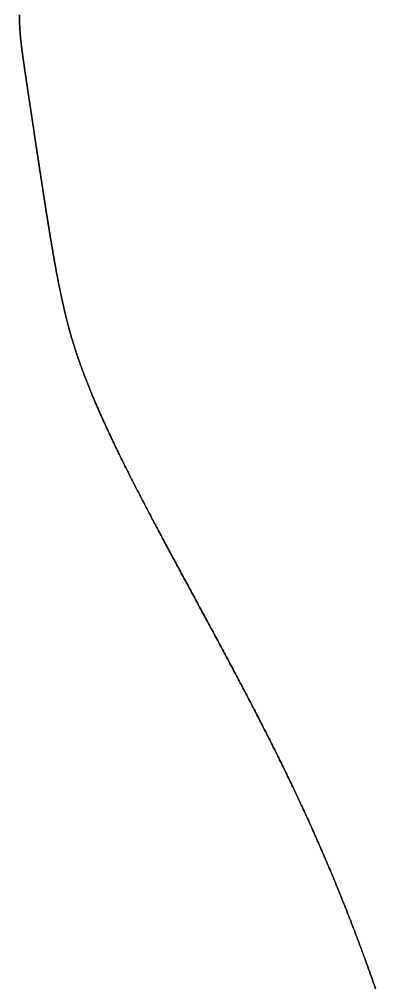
# Model space of a CAD drawing. Header units: inches. Extents: x 130170 to 284068, y 377793 to 804530.
# Drawn here: x 260672.3 to 260691.6, y 747712.9 to 747765.4 of the extents above; entities that cross this region are included whole.
import ezdxf

# ---------------------------------------------------------------- set-up
doc = ezdxf.new("R2010")
doc.units = ezdxf.units.IN
doc.header["$MEASUREMENT"] = 0
doc.layers.add('muni_il', color=7, linetype='Continuous')

msp = doc.modelspace()

# ---------------------------------------------------------------- linework, layer by layer
at = {"layer": 'muni_il'}
for points in [[(260691.616, 747712.841), (260691.574, 747712.961), (260691.532, 747713.081), (260691.49, 747713.201), (260691.448, 747713.321), (260691.406, 747713.44), (260691.363, 747713.559), (260691.321, 747713.678), (260691.279, 747713.796), (260691.236, 747713.914), (260691.194, 747714.032), (260691.151, 747714.15), (260691.109, 747714.268), (260691.066, 747714.385), (260691.024, 747714.502), (260690.981, 747714.618), (260690.938, 747714.735), (260690.895, 747714.851), (260690.853, 747714.967), (260690.81, 747715.082), (260690.767, 747715.198), (260690.724, 747715.313), (260690.681, 747715.428), (260690.638, 747715.542), (260690.595, 747715.657), (260690.552, 747715.771), (260690.509, 747715.884), (260690.465, 747715.998), (260690.422, 747716.111), (260690.379, 747716.224), (260690.336, 747716.337), (260690.292, 747716.449), (260690.249, 747716.561), (260690.205, 747716.673), (260690.162, 747716.785), (260690.118, 747716.897), (260690.075, 747717.008), (260690.031, 747717.119), (260689.987, 747717.229), (260689.944, 747717.34), (260689.9, 747717.45), (260689.856, 747717.56), (260689.812, 747717.67), (260689.768, 747717.779), (260689.724, 747717.888), (260689.68, 747717.997), (260689.636, 747718.106), (260689.592, 747718.214), (260689.548, 747718.323), (260689.504, 747718.431), (260689.46, 747718.539), (260689.415, 747718.646), (260689.371, 747718.753), (260689.327, 747718.861), (260689.282, 747718.968), (260689.238, 747719.074), (260689.193, 747719.181), (260689.148, 747719.287), (260689.104, 747719.393), (260689.059, 747719.499), (260689.014, 747719.604), (260688.97, 747719.71), (260688.925, 747719.815), (260688.88, 747719.92), (260688.835, 747720.025), (260688.79, 747720.129), (260688.745, 747720.234), (260688.7, 747720.338), (260688.654, 747720.442), (260688.609, 747720.546), (260688.564, 747720.65), (260688.519, 747720.753), (260688.473, 747720.857), (260688.428, 747720.96), (260688.382, 747721.063), (260688.337, 747721.165), (260688.291, 747721.268), (260688.245, 747721.371), (260688.199, 747721.473), (260688.153, 747721.575), (260688.108, 747721.677), (260688.062, 747721.779), (260688.015, 747721.881), (260687.969, 747721.982), (260687.923, 747722.084), (260687.877, 747722.185), (260687.831, 747722.286), (260687.784, 747722.387), (260687.738, 747722.488), (260687.692, 747722.589), (260687.645, 747722.69), (260687.598, 747722.79), (260687.552, 747722.89), (260687.505, 747722.991), (260687.458, 747723.091), (260687.411, 747723.191), (260687.364, 747723.291), (260687.317, 747723.391), (260687.27, 747723.49), (260687.223, 747723.59), (260687.176, 747723.689), (260687.128, 747723.789), (260687.081, 747723.888), (260687.033, 747723.987), (260686.986, 747724.087), (260686.938, 747724.186), (260686.891, 747724.285), (260686.843, 747724.383), (260686.795, 747724.482), (260686.747, 747724.581), (260686.699, 747724.679), (260686.651, 747724.778), (260686.603, 747724.877), (260686.555, 747724.975), (260686.507, 747725.073), (260686.459, 747725.171), (260686.41, 747725.27), (260686.362, 747725.368), (260686.313, 747725.466), (260686.265, 747725.564), (260686.216, 747725.662), (260686.167, 747725.76), (260686.119, 747725.857), (260686.07, 747725.955), (260686.021, 747726.053), (260685.972, 747726.15), (260685.923, 747726.248), (260685.874, 747726.346), (260685.825, 747726.443), (260685.775, 747726.541), (260685.726, 747726.638), (260685.677, 747726.735), (260685.627, 747726.832), (260685.578, 747726.93), (260685.528, 747727.027), (260685.479, 747727.124), (260685.429, 747727.221), (260685.379, 747727.318), (260685.33, 747727.415), (260685.28, 747727.512), (260685.23, 747727.609), (260685.18, 747727.706), (260685.13, 747727.803), (260685.08, 747727.9), (260685.03, 747727.996), (260684.98, 747728.093), (260684.93, 747728.189), (260684.88, 747728.286), (260684.829, 747728.383), (260684.779, 747728.479), (260684.729, 747728.576), (260684.678, 747728.672), (260684.628, 747728.768), (260684.578, 747728.865), (260684.527, 747728.961), (260684.477, 747729.057), (260684.426, 747729.153), (260684.376, 747729.249), (260684.325, 747729.346), (260684.274, 747729.442), (260684.224, 747729.537), (260684.173, 747729.633), (260684.123, 747729.729), (260684.072, 747729.825), (260684.021, 747729.921), (260683.97, 747730.016), (260683.92, 747730.112), (260683.869, 747730.207), (260683.818, 747730.303), (260683.767, 747730.398), (260683.717, 747730.493), (260683.666, 747730.589), (260683.615, 747730.684), (260683.564, 747730.779), (260683.514, 747730.874), (260683.463, 747730.969), (260683.412, 747731.064), (260683.361, 747731.159), (260683.311, 747731.253), (260683.26, 747731.348), (260683.209, 747731.442), (260683.158, 747731.537), (260683.108, 747731.631), (260683.057, 747731.725), (260683.007, 747731.819), (260682.956, 747731.914), (260682.906, 747732.008), (260682.855, 747732.101), (260682.805, 747732.195), (260682.754, 747732.289), (260682.704, 747732.382), (260682.653, 747732.476), (260682.603, 747732.569), (260682.553, 747732.662), (260682.503, 747732.755), (260682.453, 747732.848), (260682.402, 747732.941), (260682.352, 747733.033), (260682.302, 747733.126), (260682.253, 747733.218), (260682.203, 747733.31), (260682.153, 747733.402), (260682.103, 747733.494), (260682.054, 747733.586), (260682.004, 747733.678), (260681.955, 747733.769), (260681.905, 747733.861), (260681.856, 747733.952), (260681.807, 747734.043), (260681.758, 747734.134), (260681.708, 747734.224), (260681.66, 747734.315), (260681.611, 747734.405), (260681.562, 747734.495), (260681.513, 747734.585), (260681.465, 747734.675), (260681.416, 747734.764), (260681.368, 747734.854), (260681.32, 747734.943), (260681.272, 747735.032), (260681.224, 747735.121), (260681.176, 747735.209), (260681.128, 747735.298), (260681.081, 747735.386), (260681.033, 747735.474), (260680.986, 747735.562), (260680.939, 747735.649), (260680.892, 747735.737), (260680.845, 747735.824), (260680.798, 747735.911), (260680.751, 747735.997), (260680.705, 747736.084), (260680.658, 747736.17), (260680.612, 747736.256), (260680.566, 747736.342), (260680.52, 747736.427), (260680.474, 747736.513), (260680.429, 747736.598), (260680.383, 747736.682), (260680.338, 747736.767), (260680.293, 747736.851), (260680.248, 747736.935), (260680.203, 747737.019), (260680.158, 747737.102), (260680.114, 747737.186), (260680.07, 747737.269), (260680.025, 747737.351), (260679.982, 747737.434), (260679.938, 747737.516), (260679.894, 747737.598), (260679.851, 747737.679), (260679.807, 747737.761), (260679.764, 747737.842), (260679.722, 747737.922), (260679.679, 747738.003), (260679.637, 747738.083), (260679.594, 747738.163), (260679.552, 747738.243), (260679.51, 747738.322), (260679.469, 747738.401), (260679.427, 747738.48), (260679.386, 747738.559), (260679.345, 747738.637), (260679.304, 747738.715), (260679.263, 747738.792), (260679.223, 747738.869), (260679.182, 747738.946), (260679.142, 747739.023), (260679.102, 747739.099), (260679.063, 747739.175), (260679.023, 747739.251), (260678.984, 747739.327), (260678.945, 747739.402), (260678.906, 747739.477), (260678.868, 747739.551), (260678.829, 747739.625), (260678.791, 747739.699), (260678.753, 747739.773), (260678.715, 747739.846), (260678.678, 747739.919), (260678.64, 747739.991), (260678.603, 747740.064), (260678.567, 747740.136), (260678.53, 747740.207), (260678.493, 747740.279), (260678.457, 747740.35), (260678.421, 747740.42), (260678.385, 747740.491), (260678.35, 747740.561), (260678.315, 747740.631), (260678.279, 747740.7), (260678.245, 747740.769), (260678.21, 747740.838), (260678.175, 747740.906), (260678.141, 747740.975), (260678.107, 747741.042), (260678.073, 747741.11), (260678.04, 747741.177), (260678.007, 747741.244), (260677.974, 747741.31), (260677.941, 747741.377), (260677.908, 747741.442), (260677.876, 747741.508), (260677.843, 747741.573), (260677.811, 747741.638), (260677.779, 747741.703), (260677.748, 747741.767), (260677.717, 747741.831), (260677.685, 747741.895), (260677.655, 747741.958), (260677.624, 747742.021), (260677.594, 747742.084), (260677.563, 747742.146), (260677.533, 747742.208), (260677.503, 747742.27), (260677.474, 747742.331), (260677.445, 747742.393), (260677.415, 747742.453), (260677.387, 747742.514), (260677.358, 747742.574), (260677.329, 747742.634), (260677.301, 747742.694), (260677.273, 747742.753), (260677.245, 747742.812), (260677.217, 747742.871), (260677.19, 747742.929), (260677.163, 747742.987), (260677.136, 747743.045), (260677.109, 747743.102), (260677.082, 747743.16), (260677.056, 747743.216), (260677.03, 747743.273), (260677.004, 747743.33), (260676.978, 747743.386), (260676.952, 747743.441), (260676.927, 747743.497), (260676.902, 747743.552), (260676.877, 747743.607), (260676.852, 747743.662), (260676.827, 747743.716), (260676.803, 747743.77), (260676.779, 747743.824), (260676.755, 747743.877), (260676.731, 747743.93), (260676.707, 747743.983), (260676.684, 747744.036), (260676.661, 747744.089), (260676.638, 747744.141), (260676.615, 747744.193), (260676.592, 747744.244), (260676.57, 747744.296), (260676.547, 747744.347), (260676.525, 747744.398), (260676.503, 747744.448), (260676.481, 747744.499), (260676.46, 747744.549), (260676.438, 747744.599), (260676.417, 747744.649), (260676.396, 747744.698), (260676.375, 747744.747), (260676.354, 747744.796), (260676.334, 747744.845), (260676.313, 747744.893), (260676.293, 747744.941), (260676.273, 747744.989), (260676.253, 747745.037), (260676.233, 747745.085), (260676.214, 747745.132), (260676.194, 747745.179), (260676.175, 747745.226), (260676.156, 747745.273), (260676.137, 747745.319), (260676.118, 747745.365), (260676.1, 747745.412), (260676.081, 747745.458), (260676.063, 747745.503), (260676.045, 747745.549), (260676.027, 747745.594), (260676.009, 747745.639), (260675.991, 747745.684), (260675.973, 747745.729), (260675.956, 747745.773), (260675.939, 747745.817), (260675.921, 747745.862), (260675.904, 747745.906), (260675.887, 747745.949), (260675.871, 747745.993), (260675.854, 747746.036), (260675.838, 747746.08), (260675.821, 747746.123), (260675.805, 747746.166), (260675.789, 747746.209), (260675.773, 747746.251), (260675.757, 747746.294), (260675.741, 747746.336), (260675.726, 747746.378), (260675.71, 747746.42), (260675.695, 747746.462), (260675.68, 747746.504), (260675.664, 747746.545), (260675.649, 747746.587), (260675.634, 747746.628), (260675.62, 747746.67), (260675.605, 747746.711), (260675.591, 747746.752), (260675.576, 747746.792), (260675.562, 747746.833), (260675.547, 747746.874), (260675.533, 747746.914), (260675.519, 747746.955), (260675.505, 747746.995), (260675.492, 747747.035), (260675.478, 747747.075), (260675.464, 747747.115), (260675.451, 747747.155), (260675.437, 747747.195), (260675.424, 747747.235), (260675.411, 747747.274), (260675.398, 747747.314), (260675.385, 747747.353), (260675.372, 747747.393), (260675.359, 747747.432), (260675.346, 747747.472), (260675.334, 747747.511), (260675.321, 747747.55), (260675.308, 747747.589), (260675.296, 747747.628), (260675.284, 747747.667), (260675.272, 747747.706), (260675.259, 747747.745), (260675.247, 747747.783), (260675.235, 747747.822), (260675.223, 747747.861), (260675.212, 747747.9), (260675.2, 747747.938), (260675.188, 747747.977), (260675.176, 747748.015), (260675.165, 747748.054), (260675.153, 747748.093), (260675.142, 747748.131), (260675.131, 747748.17), (260675.119, 747748.208), (260675.108, 747748.247), (260675.097, 747748.285), (260675.086, 747748.323), (260675.075, 747748.362), (260675.064, 747748.4), (260675.053, 747748.439), (260675.042, 747748.477), (260675.032, 747748.516), (260675.021, 747748.554), (260675.01, 747748.593), (260675, 747748.631), (260674.989, 747748.67), (260674.979, 747748.708), (260674.968, 747748.747), (260674.958, 747748.785), (260674.948, 747748.824), (260674.937, 747748.863), (260674.927, 747748.901), (260674.917, 747748.94), (260674.907, 747748.979), (260674.897, 747749.018), (260674.887, 747749.056), (260674.877, 747749.095), (260674.867, 747749.134), (260674.857, 747749.173), (260674.847, 747749.212), (260674.838, 747749.251), (260674.828, 747749.291), (260674.818, 747749.33), (260674.809, 747749.369), (260674.799, 747749.409), (260674.789, 747749.448), (260674.78, 747749.487), (260674.77, 747749.527), (260674.761, 747749.567), (260674.752, 747749.606), (260674.742, 747749.646), (260674.733, 747749.686), (260674.723, 747749.726), (260674.714, 747749.766), (260674.705, 747749.806), (260674.696, 747749.846), (260674.686, 747749.887), (260674.677, 747749.927), (260674.668, 747749.967), (260674.659, 747750.008), (260674.65, 747750.048), (260674.641, 747750.089), (260674.632, 747750.13), (260674.623, 747750.171), (260674.614, 747750.212), (260674.605, 747750.253), (260674.596, 747750.294), (260674.587, 747750.336), (260674.578, 747750.377), (260674.57, 747750.419), (260674.561, 747750.46), (260674.552, 747750.502), (260674.543, 747750.544), (260674.534, 747750.586), (260674.526, 747750.628), (260674.517, 747750.67), (260674.508, 747750.713), (260674.5, 747750.755), (260674.491, 747750.798), (260674.482, 747750.84), (260674.474, 747750.883), (260674.465, 747750.926), (260674.457, 747750.969), (260674.448, 747751.012), (260674.439, 747751.055), (260674.431, 747751.099), (260674.422, 747751.142), (260674.414, 747751.185), (260674.405, 747751.229), (260674.397, 747751.273), (260674.388, 747751.317), (260674.38, 747751.361), (260674.372, 747751.405), (260674.363, 747751.449), (260674.355, 747751.493), (260674.346, 747751.538), (260674.338, 747751.582), (260674.33, 747751.627), (260674.321, 747751.672), (260674.313, 747751.717), (260674.304, 747751.762), (260674.296, 747751.807), (260674.288, 747751.852), (260674.28, 747751.897), (260674.271, 747751.942), (260674.263, 747751.988), (260674.255, 747752.034), (260674.247, 747752.079), (260674.238, 747752.125), (260674.23, 747752.171), (260674.222, 747752.217), (260674.214, 747752.263), (260674.205, 747752.309), (260674.197, 747752.355), (260674.189, 747752.401), (260674.181, 747752.448), (260674.173, 747752.494), (260674.164, 747752.541), (260674.156, 747752.588), (260674.148, 747752.634), (260674.14, 747752.681), (260674.132, 747752.728), (260674.124, 747752.775), (260674.116, 747752.822), (260674.108, 747752.869), (260674.1, 747752.916), (260674.091, 747752.963), (260674.083, 747753.01), (260674.075, 747753.058), (260674.067, 747753.105), (260674.059, 747753.152), (260674.051, 747753.2), (260674.043, 747753.247), (260674.035, 747753.295), (260674.027, 747753.342), (260674.019, 747753.39), (260674.011, 747753.438), (260674.003, 747753.486), (260673.995, 747753.533), (260673.987, 747753.581), (260673.98, 747753.629), (260673.972, 747753.677), (260673.964, 747753.724), (260673.956, 747753.772), (260673.948, 747753.82), (260673.94, 747753.868), (260673.932, 747753.916), (260673.924, 747753.964), (260673.917, 747754.012), (260673.909, 747754.059), (260673.901, 747754.107), (260673.893, 747754.155), (260673.886, 747754.203), (260673.878, 747754.251), (260673.87, 747754.299), (260673.862, 747754.346), (260673.855, 747754.394), (260673.847, 747754.442), (260673.839, 747754.49), (260673.832, 747754.537), (260673.824, 747754.585), (260673.816, 747754.633), (260673.809, 747754.68), (260673.801, 747754.728), (260673.794, 747754.776), (260673.786, 747754.823), (260673.778, 747754.87), (260673.771, 747754.918), (260673.763, 747754.965), (260673.756, 747755.012), (260673.748, 747755.06), (260673.741, 747755.107), (260673.734, 747755.154), (260673.726, 747755.201), (260673.719, 747755.248), (260673.711, 747755.295), (260673.704, 747755.342), (260673.697, 747755.388), (260673.689, 747755.435), (260673.682, 747755.482), (260673.675, 747755.528), (260673.668, 747755.575), (260673.66, 747755.621), (260673.653, 747755.667), (260673.646, 747755.714), (260673.639, 747755.76), (260673.632, 747755.806), (260673.624, 747755.852), (260673.617, 747755.898), (260673.61, 747755.943), (260673.603, 747755.989), (260673.596, 747756.035), (260673.589, 747756.08), (260673.582, 747756.125), (260673.575, 747756.171), (260673.568, 747756.216), (260673.561, 747756.261), (260673.554, 747756.306), (260673.547, 747756.351), (260673.54, 747756.395), (260673.533, 747756.44), (260673.527, 747756.484), (260673.52, 747756.529), (260673.513, 747756.573), (260673.506, 747756.617), (260673.499, 747756.662), (260673.493, 747756.706), (260673.486, 747756.749), (260673.479, 747756.793), (260673.473, 747756.837), (260673.466, 747756.88), (260673.459, 747756.924), (260673.453, 747756.967), (260673.446, 747757.01), (260673.44, 747757.053), (260673.433, 747757.096), (260673.426, 747757.139), (260673.42, 747757.182), (260673.413, 747757.225), (260673.407, 747757.267), (260673.401, 747757.31), (260673.394, 747757.352), (260673.388, 747757.395), (260673.381, 747757.437), (260673.375, 747757.479), (260673.369, 747757.521), (260673.362, 747757.563), (260673.356, 747757.604), (260673.35, 747757.646), (260673.343, 747757.688), (260673.337, 747757.729), (260673.331, 747757.771), (260673.325, 747757.812), (260673.318, 747757.853), (260673.312, 747757.894), (260673.306, 747757.935), (260673.3, 747757.976), (260673.294, 747758.017), (260673.287, 747758.058), (260673.281, 747758.098), (260673.275, 747758.139), (260673.269, 747758.18), (260673.263, 747758.22), (260673.257, 747758.261), (260673.251, 747758.301), (260673.245, 747758.341), (260673.239, 747758.381), (260673.233, 747758.421), (260673.226, 747758.462), (260673.221, 747758.502), (260673.214, 747758.541), (260673.209, 747758.581), (260673.203, 747758.621), (260673.196, 747758.661), (260673.191, 747758.701), (260673.185, 747758.74), (260673.179, 747758.78), (260673.173, 747758.82), (260673.167, 747758.859), (260673.161, 747758.899), (260673.155, 747758.938), (260673.149, 747758.978), (260673.143, 747759.017), (260673.137, 747759.057), (260673.131, 747759.096), (260673.125, 747759.135), (260673.119, 747759.175), (260673.113, 747759.214), (260673.108, 747759.253), (260673.102, 747759.293), (260673.096, 747759.332), (260673.09, 747759.371), (260673.084, 747759.41), (260673.078, 747759.45), (260673.072, 747759.489), (260673.066, 747759.528), (260673.06, 747759.568), (260673.054, 747759.607), (260673.048, 747759.646), (260673.043, 747759.685), (260673.037, 747759.725), (260673.031, 747759.764), (260673.025, 747759.803), (260673.019, 747759.842), (260673.013, 747759.882), (260673.007, 747759.921), (260673.001, 747759.961), (260672.995, 747760), (260672.989, 747760.039), (260672.983, 747760.079), (260672.977, 747760.118), (260672.972, 747760.158), (260672.965, 747760.197), (260672.96, 747760.237), (260672.954, 747760.276), (260672.948, 747760.316), (260672.942, 747760.355), (260672.936, 747760.395), (260672.93, 747760.435), (260672.924, 747760.474), (260672.918, 747760.514), (260672.912, 747760.554), (260672.906, 747760.594), (260672.9, 747760.634), (260672.894, 747760.674), (260672.888, 747760.713), (260672.882, 747760.753), (260672.876, 747760.793), (260672.87, 747760.833), (260672.864, 747760.873), (260672.857, 747760.913), (260672.852, 747760.954), (260672.845, 747760.994), (260672.839, 747761.034), (260672.833, 747761.074), (260672.827, 747761.114), (260672.821, 747761.154), (260672.815, 747761.195), (260672.809, 747761.235), (260672.803, 747761.275), (260672.797, 747761.316), (260672.791, 747761.356), (260672.785, 747761.396), (260672.779, 747761.437), (260672.772, 747761.477), (260672.766, 747761.518), (260672.76, 747761.558), (260672.754, 747761.598), (260672.748, 747761.639), (260672.742, 747761.679), (260672.736, 747761.719), (260672.73, 747761.76), (260672.724, 747761.8), (260672.718, 747761.841), (260672.712, 747761.881), (260672.706, 747761.921), (260672.7, 747761.962), (260672.694, 747762.002), (260672.688, 747762.042), (260672.682, 747762.082), (260672.676, 747762.122), (260672.67, 747762.162), (260672.664, 747762.203), (260672.658, 747762.242), (260672.652, 747762.282), (260672.646, 747762.322), (260672.64, 747762.362), (260672.634, 747762.402), (260672.628, 747762.441), (260672.622, 747762.481), (260672.617, 747762.52), (260672.611, 747762.56), (260672.605, 747762.599), (260672.599, 747762.638), (260672.593, 747762.677), (260672.588, 747762.716), (260672.582, 747762.755), (260672.576, 747762.794), (260672.571, 747762.832), (260672.565, 747762.87), (260672.56, 747762.909), (260672.554, 747762.947), (260672.549, 747762.985), (260672.543, 747763.023), (260672.538, 747763.06), (260672.533, 747763.098), (260672.527, 747763.135), (260672.522, 747763.172), (260672.517, 747763.209), (260672.512, 747763.245), (260672.507, 747763.282), (260672.501, 747763.318), (260672.496, 747763.354), (260672.491, 747763.39), (260672.486, 747763.426), (260672.482, 747763.461), (260672.477, 747763.497), (260672.472, 747763.532), (260672.467, 747763.566), (260672.463, 747763.601), (260672.458, 747763.635), (260672.454, 747763.669), (260672.449, 747763.703), (260672.445, 747763.737), (260672.441, 747763.77), (260672.436, 747763.803), (260672.432, 747763.836), (260672.428, 747763.869), (260672.424, 747763.901), (260672.42, 747763.933), (260672.416, 747763.965), (260672.412, 747763.997), (260672.409, 747764.028), (260672.405, 747764.059), (260672.401, 747764.09), (260672.398, 747764.121), (260672.394, 747764.152), (260672.391, 747764.182), (260672.387, 747764.212), (260672.384, 747764.242), (260672.381, 747764.272), (260672.378, 747764.302), (260672.375, 747764.331), (260672.372, 747764.36), (260672.369, 747764.389), (260672.366, 747764.418), (260672.363, 747764.447), (260672.361, 747764.476), (260672.358, 747764.505), (260672.356, 747764.534), (260672.353, 747764.562), (260672.351, 747764.591), (260672.348, 747764.62), (260672.346, 747764.649), (260672.344, 747764.678), (260672.342, 747764.707), (260672.339, 747764.737), (260672.337, 747764.766), (260672.335, 747764.796), (260672.333, 747764.827), (260672.332, 747764.857), (260672.33, 747764.889), (260672.328, 747764.92), (260672.326, 747764.953), (260672.324, 747764.986), (260672.322, 747765.02), (260672.321, 747765.055), (260672.319, 747765.091), (260672.317, 747765.128), (260672.315, 747765.166), (260672.313, 747765.206), (260672.312, 747765.247), (260672.31, 747765.29), (260672.308, 747765.335), (260672.305, 747765.382), (260672.303, 747765.666)], [(260672.303, 747765.666), (260672.305, 747765.382), (260672.308, 747765.335), (260672.31, 747765.29), (260672.312, 747765.247), (260672.313, 747765.206), (260672.315, 747765.166), (260672.317, 747765.128), (260672.319, 747765.091), (260672.321, 747765.055), (260672.322, 747765.02), (260672.324, 747764.986), (260672.326, 747764.953), (260672.328, 747764.92), (260672.33, 747764.889), (260672.332, 747764.857), (260672.333, 747764.827), (260672.335, 747764.796), (260672.337, 747764.766), (260672.339, 747764.737), (260672.342, 747764.707), (260672.344, 747764.678), (260672.346, 747764.649), (260672.348, 747764.62), (260672.351, 747764.591), (260672.353, 747764.562), (260672.356, 747764.534), (260672.358, 747764.505), (260672.361, 747764.476), (260672.363, 747764.447), (260672.366, 747764.418), (260672.369, 747764.389), (260672.372, 747764.36), (260672.375, 747764.331), (260672.378, 747764.302), (260672.381, 747764.272), (260672.384, 747764.242), (260672.387, 747764.212), (260672.391, 747764.182), (260672.394, 747764.152), (260672.398, 747764.121), (260672.401, 747764.09), (260672.405, 747764.059), (260672.409, 747764.028), (260672.412, 747763.997), (260672.416, 747763.965), (260672.42, 747763.933), (260672.424, 747763.901), (260672.428, 747763.869), (260672.432, 747763.836), (260672.436, 747763.803), (260672.441, 747763.77), (260672.445, 747763.737), (260672.449, 747763.703), (260672.454, 747763.669), (260672.458, 747763.635), (260672.463, 747763.601), (260672.467, 747763.566), (260672.472, 747763.532), (260672.477, 747763.497), (260672.482, 747763.461), (260672.486, 747763.426), (260672.491, 747763.39), (260672.496, 747763.354), (260672.501, 747763.318), (260672.507, 747763.282), (260672.512, 747763.245), (260672.517, 747763.209), (260672.522, 747763.172), (260672.527, 747763.135), (260672.533, 747763.098), (260672.538, 747763.06), (260672.543, 747763.023), (260672.549, 747762.985), (260672.554, 747762.947), (260672.56, 747762.909), (260672.565, 747762.87), (260672.571, 747762.832), (260672.576, 747762.794), (260672.582, 747762.755), (260672.588, 747762.716), (260672.593, 747762.677), (260672.599, 747762.638), (260672.605, 747762.599), (260672.611, 747762.56), (260672.617, 747762.52), (260672.622, 747762.481), (260672.628, 747762.441), (260672.634, 747762.402), (260672.64, 747762.362), (260672.646, 747762.322), (260672.652, 747762.282), (260672.658, 747762.242), (260672.664, 747762.203), (260672.67, 747762.162), (260672.676, 747762.122), (260672.682, 747762.082), (260672.688, 747762.042), (260672.694, 747762.002), (260672.7, 747761.962), (260672.706, 747761.921), (260672.712, 747761.881), (260672.718, 747761.841), (260672.724, 747761.8), (260672.73, 747761.76), (260672.736, 747761.719), (260672.742, 747761.679), (260672.748, 747761.639), (260672.754, 747761.598), (260672.76, 747761.558), (260672.766, 747761.518), (260672.772, 747761.477), (260672.779, 747761.437), (260672.785, 747761.396), (260672.791, 747761.356), (260672.797, 747761.316), (260672.803, 747761.275), (260672.809, 747761.235), (260672.815, 747761.195), (260672.821, 747761.154), (260672.827, 747761.114), (260672.833, 747761.074), (260672.839, 747761.034), (260672.845, 747760.994), (260672.852, 747760.954), (260672.857, 747760.913), (260672.864, 747760.873), (260672.87, 747760.833), (260672.876, 747760.793), (260672.882, 747760.753), (260672.888, 747760.713), (260672.894, 747760.674), (260672.9, 747760.634), (260672.906, 747760.594), (260672.912, 747760.554), (260672.918, 747760.514), (260672.924, 747760.474), (260672.93, 747760.435), (260672.936, 747760.395), (260672.942, 747760.355), (260672.948, 747760.316), (260672.954, 747760.276), (260672.96, 747760.237), (260672.965, 747760.197), (260672.972, 747760.158), (260672.977, 747760.118), (260672.983, 747760.079), (260672.989, 747760.039), (260672.995, 747760), (260673.001, 747759.961), (260673.007, 747759.921), (260673.013, 747759.882), (260673.019, 747759.842), (260673.025, 747759.803), (260673.031, 747759.764), (260673.037, 747759.725), (260673.043, 747759.685), (260673.048, 747759.646), (260673.054, 747759.607), (260673.06, 747759.568), (260673.066, 747759.528), (260673.072, 747759.489), (260673.078, 747759.45), (260673.084, 747759.41), (260673.09, 747759.371), (260673.096, 747759.332), (260673.102, 747759.293), (260673.108, 747759.253), (260673.113, 747759.214), (260673.119, 747759.175), (260673.125, 747759.135), (260673.131, 747759.096), (260673.137, 747759.057), (260673.143, 747759.017), (260673.149, 747758.978), (260673.155, 747758.938), (260673.161, 747758.899), (260673.167, 747758.859), (260673.173, 747758.82), (260673.179, 747758.78), (260673.185, 747758.74), (260673.191, 747758.701), (260673.196, 747758.661), (260673.203, 747758.621), (260673.209, 747758.581), (260673.214, 747758.541), (260673.221, 747758.502), (260673.226, 747758.462), (260673.233, 747758.421), (260673.239, 747758.381), (260673.245, 747758.341), (260673.251, 747758.301), (260673.257, 747758.261), (260673.263, 747758.22), (260673.269, 747758.18), (260673.275, 747758.139), (260673.281, 747758.098), (260673.287, 747758.058), (260673.294, 747758.017), (260673.3, 747757.976), (260673.306, 747757.935), (260673.312, 747757.894), (260673.318, 747757.853), (260673.325, 747757.812), (260673.331, 747757.771), (260673.337, 747757.729), (260673.343, 747757.688), (260673.35, 747757.646), (260673.356, 747757.604), (260673.362, 747757.563), (260673.369, 747757.521), (260673.375, 747757.479), (260673.381, 747757.437), (260673.388, 747757.395), (260673.394, 747757.352), (260673.401, 747757.31), (260673.407, 747757.267), (260673.413, 747757.225), (260673.42, 747757.182), (260673.426, 747757.139), (260673.433, 747757.096), (260673.44, 747757.053), (260673.446, 747757.01), (260673.453, 747756.967), (260673.459, 747756.924), (260673.466, 747756.88), (260673.473, 747756.837), (260673.479, 747756.793), (260673.486, 747756.749), (260673.493, 747756.706), (260673.499, 747756.662), (260673.506, 747756.617), (260673.513, 747756.573), (260673.52, 747756.529), (260673.527, 747756.484), (260673.533, 747756.44), (260673.54, 747756.395), (260673.547, 747756.351), (260673.554, 747756.306), (260673.561, 747756.261), (260673.568, 747756.216), (260673.575, 747756.171), (260673.582, 747756.125), (260673.589, 747756.08), (260673.596, 747756.035), (260673.603, 747755.989), (260673.61, 747755.943), (260673.617, 747755.898), (260673.624, 747755.852), (260673.632, 747755.806), (260673.639, 747755.76), (260673.646, 747755.714), (260673.653, 747755.667), (260673.66, 747755.621), (260673.668, 747755.575), (260673.675, 747755.528), (260673.682, 747755.482), (260673.689, 747755.435), (260673.697, 747755.388), (260673.704, 747755.342), (260673.711, 747755.295), (260673.719, 747755.248), (260673.726, 747755.201), (260673.734, 747755.154), (260673.741, 747755.107), (260673.748, 747755.06), (260673.756, 747755.012), (260673.763, 747754.965), (260673.771, 747754.918), (260673.778, 747754.87), (260673.786, 747754.823), (260673.794, 747754.776), (260673.801, 747754.728), (260673.809, 747754.68), (260673.816, 747754.633), (260673.824, 747754.585), (260673.832, 747754.537), (260673.839, 747754.49), (260673.847, 747754.442), (260673.855, 747754.394), (260673.862, 747754.346), (260673.87, 747754.299), (260673.878, 747754.251), (260673.886, 747754.203), (260673.893, 747754.155), (260673.901, 747754.107), (260673.909, 747754.059), (260673.917, 747754.012), (260673.924, 747753.964), (260673.932, 747753.916), (260673.94, 747753.868), (260673.948, 747753.82), (260673.956, 747753.772), (260673.964, 747753.724), (260673.972, 747753.677), (260673.98, 747753.629), (260673.987, 747753.581), (260673.995, 747753.533), (260674.003, 747753.486), (260674.011, 747753.438), (260674.019, 747753.39), (260674.027, 747753.342), (260674.035, 747753.295), (260674.043, 747753.247), (260674.051, 747753.2), (260674.059, 747753.152), (260674.067, 747753.105), (260674.075, 747753.058), (260674.083, 747753.01), (260674.091, 747752.963), (260674.1, 747752.916), (260674.108, 747752.869), (260674.116, 747752.822), (260674.124, 747752.775), (260674.132, 747752.728), (260674.14, 747752.681), (260674.148, 747752.634), (260674.156, 747752.588), (260674.164, 747752.541), (260674.173, 747752.494), (260674.181, 747752.448), (260674.189, 747752.401), (260674.197, 747752.355), (260674.205, 747752.309), (260674.214, 747752.263), (260674.222, 747752.217), (260674.23, 747752.171), (260674.238, 747752.125), (260674.247, 747752.079), (260674.255, 747752.034), (260674.263, 747751.988), (260674.271, 747751.942), (260674.28, 747751.897), (260674.288, 747751.852), (260674.296, 747751.807), (260674.304, 747751.762), (260674.313, 747751.717), (260674.321, 747751.672), (260674.33, 747751.627), (260674.338, 747751.582), (260674.346, 747751.538), (260674.355, 747751.493), (260674.363, 747751.449), (260674.372, 747751.405), (260674.38, 747751.361), (260674.388, 747751.317), (260674.397, 747751.273), (260674.405, 747751.229), (260674.414, 747751.185), (260674.422, 747751.142), (260674.431, 747751.099), (260674.439, 747751.055), (260674.448, 747751.012), (260674.457, 747750.969), (260674.465, 747750.926), (260674.474, 747750.883), (260674.482, 747750.84), (260674.491, 747750.798), (260674.5, 747750.755), (260674.508, 747750.713), (260674.517, 747750.67), (260674.526, 747750.628), (260674.534, 747750.586), (260674.543, 747750.544), (260674.552, 747750.502), (260674.561, 747750.46), (260674.57, 747750.419), (260674.578, 747750.377), (260674.587, 747750.336), (260674.596, 747750.294), (260674.605, 747750.253), (260674.614, 747750.212), (260674.623, 747750.171), (260674.632, 747750.13), (260674.641, 747750.089), (260674.65, 747750.048), (260674.659, 747750.008), (260674.668, 747749.967), (260674.677, 747749.927), (260674.686, 747749.887), (260674.696, 747749.846), (260674.705, 747749.806), (260674.714, 747749.766), (260674.723, 747749.726), (260674.733, 747749.686), (260674.742, 747749.646), (260674.752, 747749.606), (260674.761, 747749.567), (260674.77, 747749.527), (260674.78, 747749.487), (260674.789, 747749.448), (260674.799, 747749.409), (260674.809, 747749.369), (260674.818, 747749.33), (260674.828, 747749.291), (260674.838, 747749.251), (260674.847, 747749.212), (260674.857, 747749.173), (260674.867, 747749.134), (260674.877, 747749.095), (260674.887, 747749.056), (260674.897, 747749.018), (260674.907, 747748.979), (260674.917, 747748.94), (260674.927, 747748.901), (260674.937, 747748.863), (260674.948, 747748.824), (260674.958, 747748.785), (260674.968, 747748.747), (260674.979, 747748.708), (260674.989, 747748.67), (260675, 747748.631), (260675.01, 747748.593), (260675.021, 747748.554), (260675.032, 747748.516), (260675.042, 747748.477), (260675.053, 747748.439), (260675.064, 747748.4), (260675.075, 747748.362), (260675.086, 747748.323), (260675.097, 747748.285), (260675.108, 747748.247), (260675.119, 747748.208), (260675.131, 747748.17), (260675.142, 747748.131), (260675.153, 747748.093), (260675.165, 747748.054), (260675.176, 747748.015), (260675.188, 747747.977), (260675.2, 747747.938), (260675.212, 747747.9), (260675.223, 747747.861), (260675.235, 747747.822), (260675.247, 747747.783), (260675.259, 747747.745), (260675.272, 747747.706), (260675.284, 747747.667), (260675.296, 747747.628), (260675.308, 747747.589), (260675.321, 747747.55), (260675.334, 747747.511), (260675.346, 747747.472), (260675.359, 747747.432), (260675.372, 747747.393), (260675.385, 747747.353), (260675.398, 747747.314), (260675.411, 747747.274), (260675.424, 747747.235), (260675.437, 747747.195), (260675.451, 747747.155), (260675.464, 747747.115), (260675.478, 747747.075), (260675.492, 747747.035), (260675.505, 747746.995), (260675.519, 747746.955), (260675.533, 747746.914), (260675.547, 747746.874), (260675.562, 747746.833), (260675.576, 747746.792), (260675.591, 747746.752), (260675.605, 747746.711), (260675.62, 747746.67), (260675.634, 747746.628), (260675.649, 747746.587), (260675.664, 747746.545), (260675.68, 747746.504), (260675.695, 747746.462), (260675.71, 747746.42), (260675.726, 747746.378), (260675.741, 747746.336), (260675.757, 747746.294), (260675.773, 747746.251), (260675.789, 747746.209), (260675.805, 747746.166), (260675.821, 747746.123), (260675.838, 747746.08), (260675.854, 747746.036), (260675.871, 747745.993), (260675.887, 747745.949), (260675.904, 747745.906), (260675.921, 747745.862), (260675.939, 747745.817), (260675.956, 747745.773), (260675.973, 747745.729), (260675.991, 747745.684), (260676.009, 747745.639), (260676.027, 747745.594), (260676.045, 747745.549), (260676.063, 747745.503), (260676.081, 747745.458), (260676.1, 747745.412), (260676.118, 747745.365), (260676.137, 747745.319), (260676.156, 747745.273), (260676.175, 747745.226), (260676.194, 747745.179), (260676.214, 747745.132), (260676.233, 747745.085), (260676.253, 747745.037), (260676.273, 747744.989), (260676.293, 747744.941), (260676.313, 747744.893), (260676.334, 747744.845), (260676.354, 747744.796), (260676.375, 747744.747), (260676.396, 747744.698), (260676.417, 747744.649), (260676.438, 747744.599), (260676.46, 747744.549), (260676.481, 747744.499), (260676.503, 747744.448), (260676.525, 747744.398), (260676.547, 747744.347), (260676.57, 747744.296), (260676.592, 747744.244), (260676.615, 747744.193), (260676.638, 747744.141), (260676.661, 747744.089), (260676.684, 747744.036), (260676.707, 747743.983), (260676.731, 747743.93), (260676.755, 747743.877), (260676.779, 747743.824), (260676.803, 747743.77), (260676.827, 747743.716), (260676.852, 747743.662), (260676.877, 747743.607), (260676.902, 747743.552), (260676.927, 747743.497), (260676.952, 747743.441), (260676.978, 747743.386), (260677.004, 747743.33), (260677.03, 747743.273), (260677.056, 747743.216), (260677.082, 747743.16), (260677.109, 747743.102), (260677.136, 747743.045), (260677.163, 747742.987), (260677.19, 747742.929), (260677.217, 747742.871), (260677.245, 747742.812), (260677.273, 747742.753), (260677.301, 747742.694), (260677.329, 747742.634), (260677.358, 747742.574), (260677.387, 747742.514), (260677.415, 747742.453), (260677.445, 747742.393), (260677.474, 747742.331), (260677.503, 747742.27), (260677.533, 747742.208), (260677.563, 747742.146), (260677.594, 747742.084), (260677.624, 747742.021), (260677.655, 747741.958), (260677.685, 747741.895), (260677.717, 747741.831), (260677.748, 747741.767), (260677.779, 747741.703), (260677.811, 747741.638), (260677.843, 747741.573), (260677.876, 747741.508), (260677.908, 747741.442), (260677.941, 747741.377), (260677.974, 747741.31), (260678.007, 747741.244), (260678.04, 747741.177), (260678.073, 747741.11), (260678.107, 747741.042), (260678.141, 747740.975), (260678.175, 747740.906), (260678.21, 747740.838), (260678.245, 747740.769), (260678.279, 747740.7), (260678.315, 747740.631), (260678.35, 747740.561), (260678.385, 747740.491), (260678.421, 747740.42), (260678.457, 747740.35), (260678.493, 747740.279), (260678.53, 747740.207), (260678.567, 747740.136), (260678.603, 747740.064), (260678.64, 747739.991), (260678.678, 747739.919), (260678.715, 747739.846), (260678.753, 747739.773), (260678.791, 747739.699), (260678.829, 747739.625), (260678.868, 747739.551), (260678.906, 747739.477), (260678.945, 747739.402), (260678.984, 747739.327), (260679.023, 747739.251), (260679.063, 747739.175), (260679.102, 747739.099), (260679.142, 747739.023), (260679.182, 747738.946), (260679.223, 747738.869), (260679.263, 747738.792), (260679.304, 747738.715), (260679.345, 747738.637), (260679.386, 747738.559), (260679.427, 747738.48), (260679.469, 747738.401), (260679.51, 747738.322), (260679.552, 747738.243), (260679.594, 747738.163), (260679.637, 747738.083), (260679.679, 747738.003), (260679.722, 747737.922), (260679.764, 747737.842), (260679.807, 747737.761), (260679.851, 747737.679), (260679.894, 747737.598), (260679.938, 747737.516), (260679.982, 747737.434), (260680.025, 747737.351), (260680.07, 747737.269), (260680.114, 747737.186), (260680.158, 747737.102), (260680.203, 747737.019), (260680.248, 747736.935), (260680.293, 747736.851), (260680.338, 747736.767), (260680.383, 747736.682), (260680.429, 747736.598), (260680.474, 747736.513), (260680.52, 747736.427), (260680.566, 747736.342), (260680.612, 747736.256), (260680.658, 747736.17), (260680.705, 747736.084), (260680.751, 747735.997), (260680.798, 747735.911), (260680.845, 747735.824), (260680.892, 747735.737), (260680.939, 747735.649), (260680.986, 747735.562), (260681.033, 747735.474), (260681.081, 747735.386), (260681.128, 747735.298), (260681.176, 747735.209), (260681.224, 747735.121), (260681.272, 747735.032), (260681.32, 747734.943), (260681.368, 747734.854), (260681.416, 747734.764), (260681.465, 747734.675), (260681.513, 747734.585), (260681.562, 747734.495), (260681.611, 747734.405), (260681.66, 747734.315), (260681.708, 747734.224), (260681.758, 747734.134), (260681.807, 747734.043), (260681.856, 747733.952), (260681.905, 747733.861), (260681.955, 747733.769), (260682.004, 747733.678), (260682.054, 747733.586), (260682.103, 747733.494), (260682.153, 747733.402), (260682.203, 747733.31), (260682.253, 747733.218), (260682.302, 747733.126), (260682.352, 747733.033), (260682.402, 747732.941), (260682.453, 747732.848), (260682.503, 747732.755), (260682.553, 747732.662), (260682.603, 747732.569), (260682.653, 747732.476), (260682.704, 747732.382), (260682.754, 747732.289), (260682.805, 747732.195), (260682.855, 747732.101), (260682.906, 747732.008), (260682.956, 747731.914), (260683.007, 747731.819), (260683.057, 747731.725), (260683.108, 747731.631), (260683.158, 747731.537), (260683.209, 747731.442), (260683.26, 747731.348), (260683.311, 747731.253), (260683.361, 747731.159), (260683.412, 747731.064), (260683.463, 747730.969), (260683.514, 747730.874), (260683.564, 747730.779), (260683.615, 747730.684), (260683.666, 747730.589), (260683.717, 747730.493), (260683.767, 747730.398), (260683.818, 747730.303), (260683.869, 747730.207), (260683.92, 747730.112), (260683.97, 747730.016), (260684.021, 747729.921), (260684.072, 747729.825), (260684.123, 747729.729), (260684.173, 747729.633), (260684.224, 747729.537), (260684.274, 747729.442), (260684.325, 747729.346), (260684.376, 747729.249), (260684.426, 747729.153), (260684.477, 747729.057), (260684.527, 747728.961), (260684.578, 747728.865), (260684.628, 747728.768), (260684.678, 747728.672), (260684.729, 747728.576), (260684.779, 747728.479), (260684.829, 747728.383), (260684.88, 747728.286), (260684.93, 747728.189), (260684.98, 747728.093), (260685.03, 747727.996), (260685.08, 747727.9), (260685.13, 747727.803), (260685.18, 747727.706), (260685.23, 747727.609), (260685.28, 747727.512), (260685.33, 747727.415), (260685.379, 747727.318), (260685.429, 747727.221), (260685.479, 747727.124), (260685.528, 747727.027), (260685.578, 747726.93), (260685.627, 747726.832), (260685.677, 747726.735), (260685.726, 747726.638), (260685.775, 747726.541), (260685.825, 747726.443), (260685.874, 747726.346), (260685.923, 747726.248), (260685.972, 747726.15), (260686.021, 747726.053), (260686.07, 747725.955), (260686.119, 747725.857), (260686.167, 747725.76), (260686.216, 747725.662), (260686.265, 747725.564), (260686.313, 747725.466), (260686.362, 747725.368), (260686.41, 747725.27), (260686.459, 747725.171), (260686.507, 747725.073), (260686.555, 747724.975), (260686.603, 747724.877), (260686.651, 747724.778), (260686.699, 747724.679), (260686.747, 747724.581), (260686.795, 747724.482), (260686.843, 747724.383), (260686.891, 747724.285), (260686.938, 747724.186), (260686.986, 747724.087), (260687.033, 747723.987), (260687.081, 747723.888), (260687.128, 747723.789), (260687.176, 747723.689), (260687.223, 747723.59), (260687.27, 747723.49), (260687.317, 747723.391), (260687.364, 747723.291), (260687.411, 747723.191), (260687.458, 747723.091), (260687.505, 747722.991), (260687.552, 747722.89), (260687.598, 747722.79), (260687.645, 747722.69), (260687.692, 747722.589), (260687.738, 747722.488), (260687.784, 747722.387), (260687.831, 747722.286), (260687.877, 747722.185), (260687.923, 747722.084), (260687.969, 747721.982), (260688.015, 747721.881), (260688.062, 747721.779), (260688.108, 747721.677), (260688.153, 747721.575), (260688.199, 747721.473), (260688.245, 747721.371), (260688.291, 747721.268), (260688.337, 747721.165), (260688.382, 747721.063), (260688.428, 747720.96), (260688.473, 747720.857), (260688.519, 747720.753), (260688.564, 747720.65), (260688.609, 747720.546), (260688.654, 747720.442), (260688.7, 747720.338), (260688.745, 747720.234), (260688.79, 747720.129), (260688.835, 747720.025), (260688.88, 747719.92), (260688.925, 747719.815), (260688.97, 747719.71), (260689.014, 747719.604), (260689.059, 747719.499), (260689.104, 747719.393), (260689.148, 747719.287), (260689.193, 747719.181), (260689.238, 747719.074), (260689.282, 747718.968), (260689.327, 747718.861), (260689.371, 747718.753), (260689.415, 747718.646), (260689.46, 747718.539), (260689.504, 747718.431), (260689.548, 747718.323), (260689.592, 747718.214), (260689.636, 747718.106), (260689.68, 747717.997), (260689.724, 747717.888), (260689.768, 747717.779), (260689.812, 747717.67), (260689.856, 747717.56), (260689.9, 747717.45), (260689.944, 747717.34), (260689.987, 747717.229), (260690.031, 747717.119), (260690.075, 747717.008), (260690.118, 747716.897), (260690.162, 747716.785), (260690.205, 747716.673), (260690.249, 747716.561), (260690.292, 747716.449), (260690.336, 747716.337), (260690.379, 747716.224), (260690.422, 747716.111), (260690.465, 747715.998), (260690.509, 747715.884), (260690.552, 747715.771), (260690.595, 747715.657), (260690.638, 747715.542), (260690.681, 747715.428), (260690.724, 747715.313), (260690.767, 747715.198), (260690.81, 747715.082), (260690.853, 747714.967), (260690.895, 747714.851), (260690.938, 747714.735), (260690.981, 747714.618), (260691.024, 747714.502), (260691.066, 747714.385), (260691.109, 747714.268), (260691.151, 747714.15), (260691.194, 747714.032), (260691.236, 747713.914), (260691.279, 747713.796), (260691.321, 747713.678), (260691.363, 747713.559), (260691.406, 747713.44), (260691.448, 747713.321), (260691.49, 747713.201), (260691.532, 747713.081), (260691.574, 747712.961), (260691.616, 747712.841)]]:
    msp.add_lwpolyline(points, dxfattribs=at)

doc.saveas('drawing.dxf')
